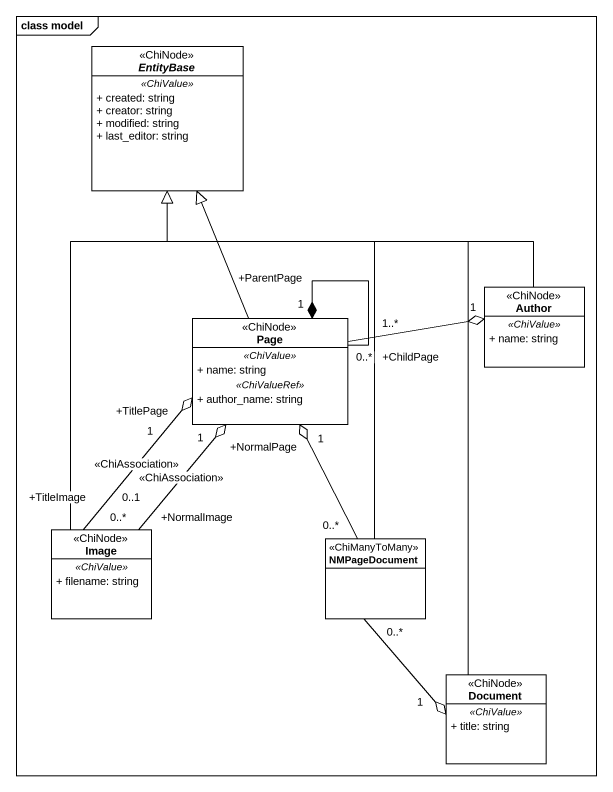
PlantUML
@startuml
mainframe class model
hide circle
hide empty members
skinparam classAttributeIconSize 0
abstract class EntityBase <<ChiNode>> {
  .. <<ChiValue>> ..
  + created: string
  + creator: string
  + modified: string
  + last_editor: string
}
class "Page" as Page_ <<ChiNode>> {
  .. <<ChiValue>> ..
  + name: string
  .. <<ChiValueRef>> ..
  + author_name: string
}
class Author <<ChiNode>> {
  .. <<ChiValue>> ..
  + name: string
}
class Image <<ChiNode>> {
  .. <<ChiValue>> ..
  + filename: string
}
class NMPageDocument <<ChiManyToMany>>
class Document <<ChiNode>> {
  .. <<ChiValue>> ..
  + title: string
}
Page_ -up-|> EntityBase
Page_ "+ChildPage\n0..*" --* "+ParentPage\n1" Page_
Page_ "+NormalPage\n1" o-- "+NormalImage\n0..*" Image : <<ChiAssociation>>
Page_ "+TitlePage\n1" o-- "+TitleImage\n0..1" Image : <<ChiAssociation>>
Page_ "1" o-- "0..*" NMPageDocument
Author -left-|> EntityBase
Author "1" o-left- "1..*" Page_
Image -up-|> EntityBase
NMPageDocument -up-|> EntityBase
Document -up-|> EntityBase
Document "1" o-up- "0..*" NMPageDocument
@enduml
